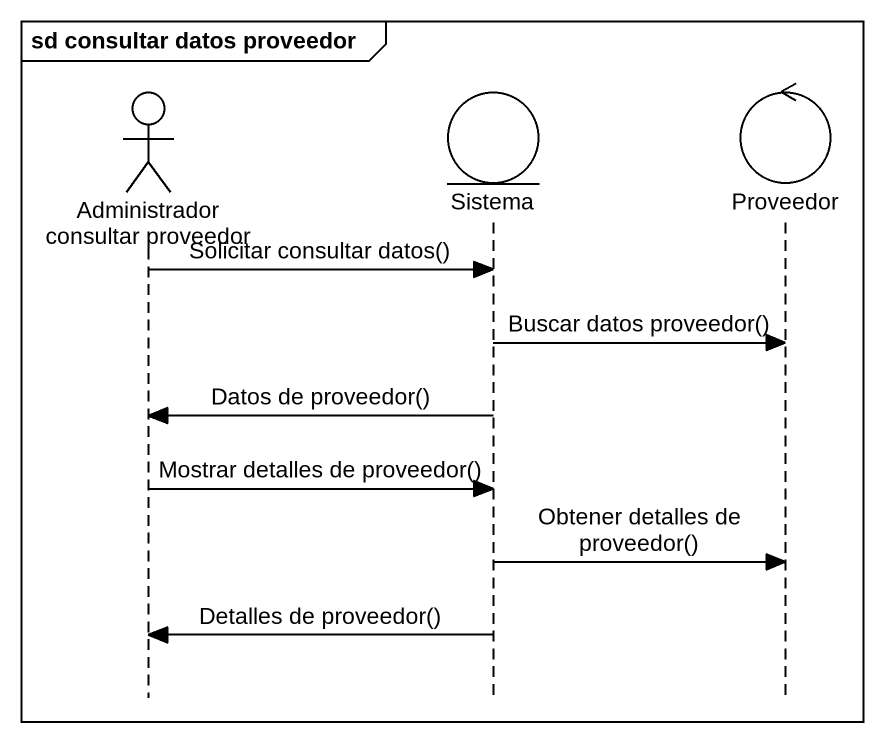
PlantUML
@startuml
mainframe sd consultar datos proveedor
hide footbox
actor "Administrador consultar proveedor" as Administrador_consultar
entity Sistema
control Proveedor

Administrador_consultar -> Sistema : Solicitar consultar datos()
Sistema -> Proveedor : Buscar datos proveedor()
Sistema -> Administrador_consultar : Datos de proveedor()
Administrador_consultar -> Sistema : Mostrar detalles de proveedor()
Sistema -> Proveedor : Obtener detalles de proveedor()
Sistema -> Administrador_consultar : Detalles de proveedor()
@enduml
